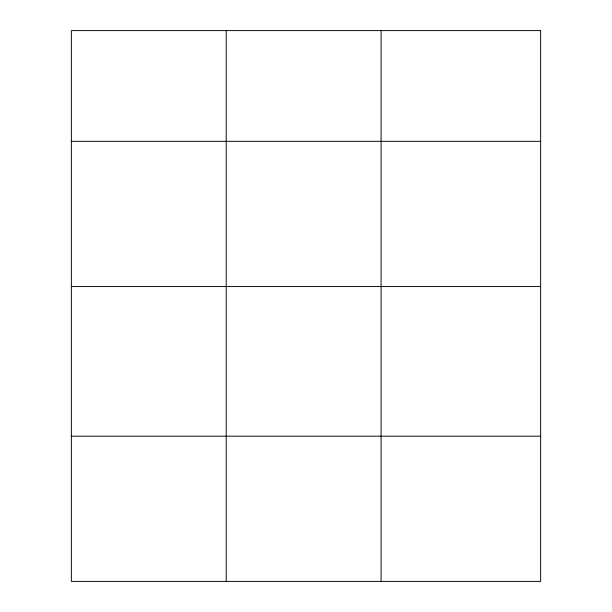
<?xml version="1.0" encoding="UTF-8"?>
<svg xmlns="http://www.w3.org/2000/svg" width="612" height="612" viewBox="0 0 612 612"><rect width="100%" height="100%" fill="white"/><g stroke="black" fill="none" stroke-linecap="round" stroke-linejoin="round"><path stroke-width="0.92" d="M71.359 141.326L540.641 141.326M71.359 286.554L540.641 286.554M71.359 436.18L540.641 436.18M381.085 30.6L381.085 581.4M226.218 30.6L226.218 581.4M540.641 30.6L71.359 30.6L71.359 581.4L540.641 581.4L540.641 30.6"/></g></svg>
